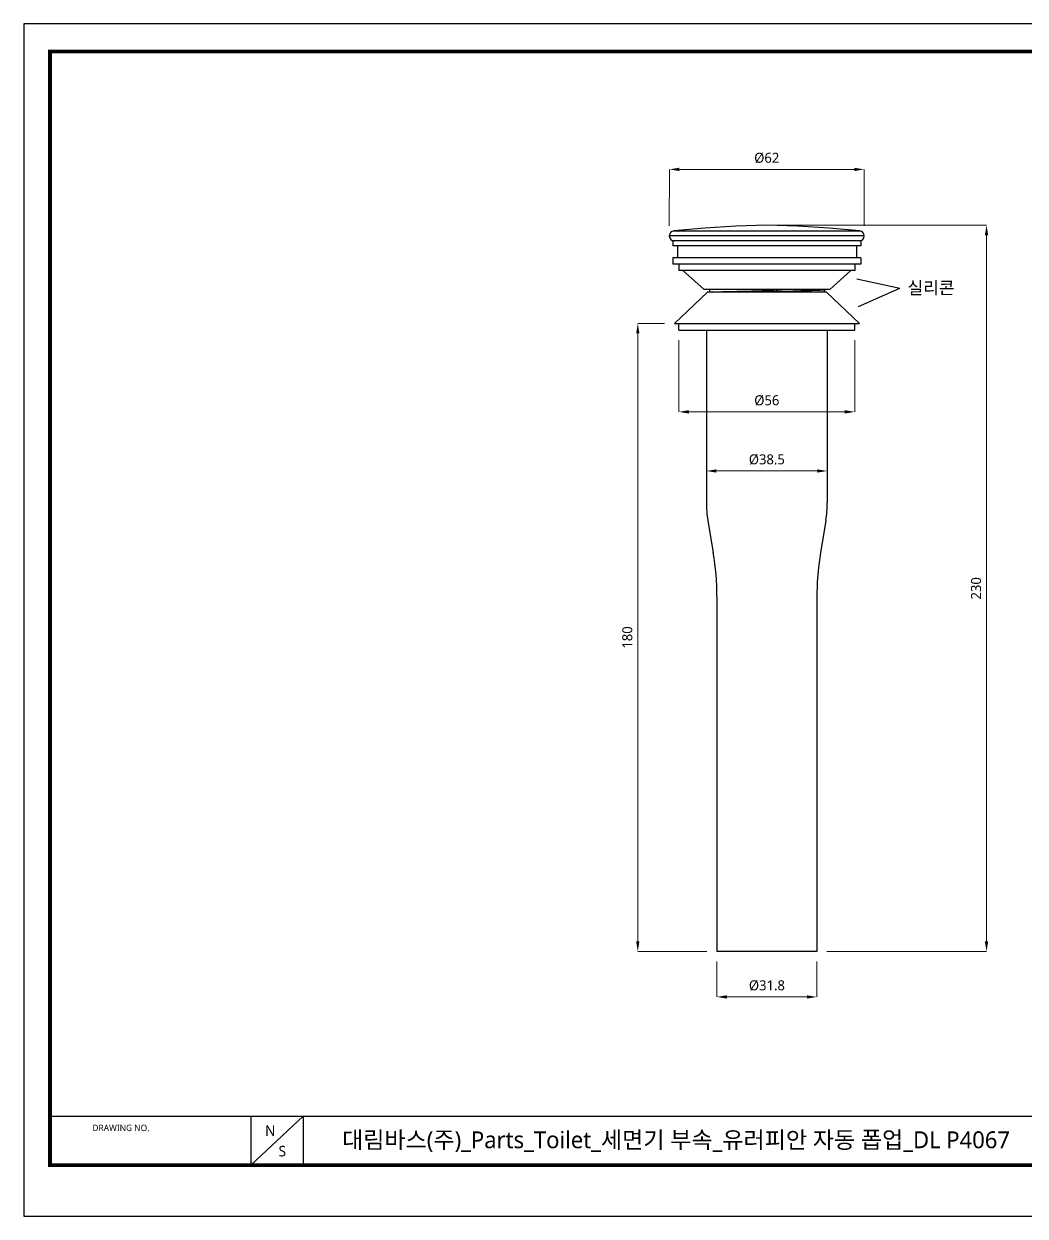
# Model space of a CAD drawing. Extents: x 0 to 651, y 0 to 477.
# Drawn here: x 0 to 400.7, y 0 to 477 of the extents above; entities that cross this region are included whole.
import ezdxf

# ---------------------------------------------------------------- set-up
doc = ezdxf.new("R2010")
doc.units = 0
doc.header["$LTSCALE"] = 10
doc.header["$MEASUREMENT"] = 0
doc.header["$PDMODE"] = 3
doc.header["$PDSIZE"] = -10
doc.layers.get('0').update_dxf_attribs({"linetype": 'CONTINUOUS'})
doc.layers.get('DEFPOINTS').update_dxf_attribs({"linetype": 'CONTINUOUS'})
doc.layers.add('PDF3_0', color=7, linetype='CONTINUOUS')
doc.layers.add('PDF3_02___PRT_ALL_AXES', color=7, linetype='CONTINUOUS')
doc.styles.add('Daelim Dimension', font='NanumGothic.ttf')
doc.dimstyles.new('DEFAULT', dxfattribs={"dimscale": 2, "dimtxt": 2, "dimasz": 2, "dimexe": 0, "dimexo": 2, "dimgap": 1, "dimtad": 1, "dimdec": 0, "dimzin": 9, "dimdsep": 46, "dimtxsty": 'Daelim Dimension', "dimcen": 0.5, "dimclrd": 5, "dimclre": 5, "dimclrt": 256, "dimadec": 1, "dimazin": 0, "dimtfac": 1, "dimtdec": 0, "dimtix": 1, "dimtmove": 0, "dimatfit": 3, "dimfxl": 0, "dimtolj": 1, "dimtzin": 1, "dimlwd": 9, "dimlwe": 9, "dimarcsym": 0})

# ---------------------------------------------------------------- blocks, each defined once
blk = doc.blocks.new('*D0')
at = {"color": 5, "linetype": 'ByBlock', "lineweight": 9, "ltscale": 0.5}
for p, q in [((258.3, 396.17), (258.31, 418.78)), ((262.31, 418.78), (332.27, 418.76)), ((336.27, 396.15), (336.27, 418.76))]:
    blk.add_line(p, q, dxfattribs=at)
at = {"color": 5, "ltscale": 0.5}
for points in [[(262.31, 419.45), (262.31, 418.11), (258.31, 418.78)], [(332.27, 419.43), (332.27, 418.1), (336.27, 418.76)]]:
    blk.add_solid(points, dxfattribs=at)
at = {"layer": 'DEFPOINTS', "color": 0, "ltscale": 0.5}
for p in [(336.27, 418.76), (258.3, 392.17), (336.27, 392.15)]:
    blk.add_point(p, dxfattribs=at)
at = {"ltscale": 0.5, "insert": (297.29, 423.33), "char_height": 4, "attachment_point": 5, "rotation": 359.9857, "style": 'Daelim Dimension'}
blk.add_mtext('\\A1;%%C62', dxfattribs=at)
blk = doc.blocks.new('*D1')
at = {"color": 5, "linetype": 'ByBlock', "lineweight": 9, "ltscale": 0.5}
for p, q in [((262.16, 350.39), (262.16, 321.77)), ((332.48, 350.39), (332.48, 321.77)), ((266.16, 321.77), (328.48, 321.77))]:
    blk.add_line(p, q, dxfattribs=at)
at = {"color": 5, "ltscale": 0.5}
for points in [[(266.16, 322.44), (266.16, 321.1), (262.16, 321.77)], [(328.48, 322.44), (328.48, 321.1), (332.48, 321.77)]]:
    blk.add_solid(points, dxfattribs=at)
at = {"layer": 'DEFPOINTS', "color": 0, "ltscale": 0.5}
for p in [(262.16, 354.39), (332.48, 354.39), (332.48, 321.77)]:
    blk.add_point(p, dxfattribs=at)
at = {"ltscale": 0.5, "insert": (297.32, 326.33), "char_height": 4, "attachment_point": 5, "style": 'Daelim Dimension'}
blk.add_mtext('\\A1;%%C56', dxfattribs=at)
blk = doc.blocks.new('*D2')
at = {"color": 5, "linetype": 'ByBlock', "lineweight": 9, "ltscale": 0.5}
for p, q in [((273.14, 299.21), (273.14, 298.12)), ((277.14, 298.12), (317.5, 298.12)), ((321.5, 299.21), (321.5, 298.12))]:
    blk.add_line(p, q, dxfattribs=at)
at = {"color": 5, "ltscale": 0.5}
for points in [[(277.14, 298.79), (277.14, 297.45), (273.14, 298.12)], [(317.5, 298.79), (317.5, 297.45), (321.5, 298.12)]]:
    blk.add_solid(points, dxfattribs=at)
at = {"layer": 'DEFPOINTS', "color": 0, "ltscale": 0.5}
for p in [(273.14, 303.21), (321.5, 303.21), (321.5, 298.12)]:
    blk.add_point(p, dxfattribs=at)
at = {"ltscale": 0.5, "insert": (297.32, 302.68), "char_height": 4, "attachment_point": 5, "style": 'Daelim Dimension'}
blk.add_mtext('\\A1;%%C38.5', dxfattribs=at)
blk = doc.blocks.new('*D3')
at = {"color": 5, "linetype": 'ByBlock', "lineweight": 9, "ltscale": 0.5}
for p, q in [((277.37, 101.89), (277.37, 87.71)), ((317.35, 101.89), (317.35, 87.71)), ((281.37, 87.71), (313.35, 87.71))]:
    blk.add_line(p, q, dxfattribs=at)
at = {"color": 5, "ltscale": 0.5}
for points in [[(281.37, 88.38), (281.37, 87.04), (277.37, 87.71)], [(313.35, 88.38), (313.35, 87.04), (317.35, 87.71)]]:
    blk.add_solid(points, dxfattribs=at)
at = {"layer": 'DEFPOINTS', "color": 0, "ltscale": 0.5}
for p in [(277.37, 105.89), (317.35, 105.89), (317.35, 87.71)]:
    blk.add_point(p, dxfattribs=at)
at = {"ltscale": 0.5, "insert": (297.36, 92.27), "char_height": 4, "attachment_point": 5, "style": 'Daelim Dimension'}
blk.add_mtext('\\A1;%%C31.8', dxfattribs=at)
blk = doc.blocks.new('*D4')
at = {"color": 5, "linetype": 'ByBlock', "lineweight": 9, "ltscale": 0.5}
for p, q in [((256.31, 357.13), (245.68, 357.13)), ((245.68, 353.13), (245.68, 109.89)), ((273.37, 105.89), (245.68, 105.89))]:
    blk.add_line(p, q, dxfattribs=at)
at = {"color": 5, "ltscale": 0.5}
for points in [[(245.01, 353.13), (246.34, 353.13), (245.68, 357.13)], [(245.01, 109.89), (246.34, 109.89), (245.68, 105.89)]]:
    blk.add_solid(points, dxfattribs=at)
at = {"layer": 'DEFPOINTS', "color": 0, "ltscale": 0.5}
for p in [(260.31, 357.13), (245.68, 105.89), (277.37, 105.89)]:
    blk.add_point(p, dxfattribs=at)
at = {"ltscale": 0.5, "insert": (241.5, 231.51), "char_height": 4, "attachment_point": 5, "rotation": 90, "style": 'Daelim Dimension'}
blk.add_mtext('\\A1;180', dxfattribs=at)
blk = doc.blocks.new('*D5')
at = {"color": 5, "linetype": 'ByBlock', "lineweight": 9, "ltscale": 0.5}
for p, q in [((301.32, 396.45), (385.23, 396.45)), ((385.23, 392.45), (385.23, 109.89)), ((321.35, 105.89), (385.23, 105.89))]:
    blk.add_line(p, q, dxfattribs=at)
at = {"color": 5, "ltscale": 0.5}
for points in [[(384.56, 392.45), (385.89, 392.45), (385.23, 396.45)], [(384.56, 109.89), (385.89, 109.89), (385.23, 105.89)]]:
    blk.add_solid(points, dxfattribs=at)
at = {"layer": 'DEFPOINTS', "color": 0, "ltscale": 0.5}
for p in [(297.32, 396.45), (317.35, 105.89), (385.23, 105.89)]:
    blk.add_point(p, dxfattribs=at)
at = {"ltscale": 0.5, "insert": (381.05, 251.17), "char_height": 4, "attachment_point": 5, "rotation": 90, "style": 'Daelim Dimension'}
blk.add_mtext('\\A1;230', dxfattribs=at)

msp = doc.modelspace()

# ---------------------------------------------------------------- linework, layer by layer
at = {"color": 5}
msp.add_line((10.47, 39.97), (534.66, 39.97), dxfattribs=at)
at = {"color": 5, "ltscale": 40}
for p, q in [((90.82, 39.97), (90.82, 20.35)), ((90.82, 39.97), (90.82, 20.35)), ((111.81, 39.97), (90.82, 20.35)), ((111.81, 39.97), (90.82, 20.35)), ((111.81, 39.97), (111.81, 20.35)), ((111.81, 39.97), (111.81, 20.35))]:
    msp.add_line(p, q, dxfattribs=at)
at = {"ltscale": 0.5}
msp.add_line((10.47, 20.42), (10.47, 20.42), dxfattribs=at)
msp.add_lwpolyline([(0, 0), (651, 0), (651, 477), (0, 477)], close=True, dxfattribs=at)
at = {"color": 5, "linetype": 'ByBlock', "lineweight": 200, "const_width": 1.5}
msp.add_lwpolyline([(10.47, 20.42), (640.47, 20.42), (640.47, 465.92), (10.47, 465.92)], close=True, dxfattribs=at)
at = {"layer": 'PDF3_0', "lineweight": -3}
for points in [[(334.48, 394.15), (322.17, 395.26), (309.78, 396.08), (297.32, 396.45), (284.93, 396.08), (272.55, 395.26), (260.16, 394.15)], [(336.27, 392.15), (258.38, 392.15)], [(260.16, 394.15), (334.48, 394.15)], [(333.3, 375.01), (350.51, 371.3)], [(274.55, 370.78), (274.18, 369.67)], [(275.29, 369.67), (275.44, 369.67), (275.59, 369.67), (275.81, 369.74), (275.96, 369.74), (276.33, 369.74), (276.7, 369.74), (277.07, 369.74), (277.44, 369.82), (277.81, 369.82), (278.18, 369.82), (278.48, 369.82), (278.85, 369.82), (279.59, 369.89), (280.33, 369.89), (281.08, 369.89), (281.74, 369.97), (282.49, 369.97), (283.23, 369.97), (283.97, 369.97), (285.38, 370.04), (286.86, 370.04), (288.27, 370.12), (289.75, 370.12), (291.16, 370.19), (292.65, 370.19), (295.47, 370.26), (298.36, 370.34)], [(286.19, 369.67), (288.35, 369.74), (290.5, 369.82), (292.65, 369.82), (294.8, 369.89), (299.1, 369.97), (301.25, 370.04), (303.4, 370.04), (305.55, 370.12), (307.71, 370.19), (308.74, 370.19), (309.86, 370.19), (310.9, 370.26), (312.01, 370.26), (313.05, 370.34), (314.16, 370.34), (315.2, 370.34), (315.79, 370.41), (316.31, 370.41), (316.83, 370.41), (317.35, 370.49), (317.94, 370.49), (318.46, 370.49), (318.68, 370.49), (318.98, 370.56), (319.28, 370.56), (319.5, 370.56), (319.65, 370.56), (319.8, 370.56), (319.95, 370.63), (320.09, 370.63), (320.17, 370.63), (320.24, 370.63), (320.32, 370.63), (320.39, 370.63), (320.46, 370.63), (320.46, 370.71), (320.54, 370.71), (320.61, 370.71)], [(298.36, 370.34), (298.36, 370.78)], [(298.36, 370.34), (303.48, 370.78)], [(320.24, 369.67), (320.61, 370.71)], [(320.61, 370.78), (320.61, 370.71)], [(320.61, 370.71), (320.61, 370.71)], [(333.97, 363.96), (350.51, 371.3)], [(273.14, 303.21), (273.14, 297.42)], [(321.5, 303.21), (321.5, 297.42)], [(273.73, 278.28), (275.88, 265.37)], [(320.91, 278.28), (318.76, 265.37)], [(318.76, 265.37), (317.94, 259.51), (317.5, 253.65), (317.35, 247.79)], [(277.37, 247.79), (277.37, 105.89)], [(317.35, 247.79), (317.35, 105.89)]]:
    msp.add_lwpolyline(points, dxfattribs=at)
for centre, radius, start, end in [((260.34, 392.18), 2.04, 96.2627, 179.5052), ((260.34, 392.18), 2.04, 180.4945, 266.4183), ((334.23, 392.18), 2.04, 273.5817, 359.5055), ((334.23, 392.18), 2.04, 0.4998, 83.7426), ((315.61, 285.37), 42.47, 179.9999, 189.5087), ((279.04, 285.37), 42.47, 350.4913, 0.0001), ((170.59, 247.83), 106.78, 0.0055, 9.5141)]:
    msp.add_arc(centre, radius, start, end, dxfattribs=at)
at = {"layer": 'PDF3_02___PRT_ALL_AXES', "lineweight": -3}
for points in [[(259.64, 390.14), (259.64, 388.14)], [(335, 390.14), (259.64, 390.14)], [(335, 388.14), (259.64, 388.14)], [(261.57, 388.14), (261.57, 383.39)], [(333.15, 388.14), (333.15, 383.39)], [(335, 390.14), (335, 388.14)], [(259.64, 383.39), (259.64, 380.87)], [(335, 383.39), (259.64, 383.39)], [(335, 383.39), (335, 380.87)], [(335, 380.87), (259.64, 380.87)], [(262.16, 380.87), (262.16, 378.35)], [(332.48, 378.35), (262.16, 378.35)], [(263.72, 378.35), (272.25, 370.78)], [(330.92, 378.35), (322.47, 370.78)], [(332.48, 380.87), (332.48, 378.35)], [(260.31, 357.13), (273.51, 369.67)], [(260.31, 357.13), (334.41, 357.13), (321.21, 369.67), (273.51, 369.67)], [(322.47, 370.78), (272.25, 370.78)], [(262.16, 354.39), (262.16, 357.13)], [(262.16, 354.39), (332.48, 354.39)], [(273.14, 354.39), (273.14, 285.33)], [(321.5, 354.39), (321.5, 285.33)], [(332.48, 354.39), (332.48, 357.13)], [(317.35, 105.89), (277.37, 105.89)]]:
    msp.add_lwpolyline(points, dxfattribs=at)

# ---------------------------------------------------------------- texts
at = {"color": 5, "ltscale": 40, "style": 'Daelim Dimension'}
msp.add_text('DRAWING NO.', height=2.569, dxfattribs=at).set_placement((27.44, 34.03))
at = {"ltscale": 0.5, "insert": (353.59, 373.9), "char_height": 5, "attachment_point": 1, "style": 'Daelim Dimension'}
msp.add_mtext_dynamic_manual_height_columns('실리콘', width=24.0177, gutter_width=1500, heights=[0], dxfattribs=at)
at = {"char_height": 4.2, "width": 5.8673, "attachment_point": 1, "style": 'Daelim Dimension'}
for s, insert in [('N', (96.53, 36.29)), ('S', (101.94, 28.11))]:
    msp.add_mtext(s, dxfattribs=dict(at, insert=insert))
at = {"color": 2, "insert": (127.34, 33.92), "char_height": 6.7566, "width": 305.0527, "attachment_point": 1, "style": 'Daelim Dimension'}
msp.add_mtext('대림바스(주)_Parts_Toilet_세면기 부속_유러피안 자동 폽업_DL P4067', dxfattribs=at)

# ---------------------------------------------------------------- dimensions: what is measured, and where the dimension line sits
at = {"ltscale": 0.5}
dim = msp.add_aligned_dim(p1=(258.3, 392.17), p2=(336.27, 392.15), distance=26.61, text='%%C62', dimstyle='DEFAULT', override={"dimdec": 1, "dimtdec": 1, "dimfxl": 1.25, "dimarcsym": 1}, dxfattribs=at)
dim.commit()
dim.dimension.update_dxf_attribs({"geometry": '*D0', "text_midpoint": (297.29, 423.33)})
for base, p1, p2, text, picture, middle in [((385.23, 105.89), (297.32, 396.45), (317.35, 105.89), '230', '*D5', (381.05, 251.17)), ((245.68, 105.89), (260.31, 357.13), (277.37, 105.89), '180', '*D4', (241.5, 231.51))]:
    dim = msp.add_linear_dim(base=base, p1=p1, p2=p2, angle=90, text=text, dimstyle='DEFAULT', override={"dimdec": 1, "dimtdec": 1, "dimfxl": 1.25, "dimarcsym": 1}, dxfattribs=at)
    dim.commit()
    dim.dimension.update_dxf_attribs({"geometry": picture, "text_midpoint": middle})
for base, p1, p2, text, picture, middle in [((332.48, 321.77), (262.16, 354.39), (332.48, 354.39), '%%C56', '*D1', (297.32, 326.33)), ((321.5, 298.12), (273.14, 303.21), (321.5, 303.21), '%%C38.5', '*D2', (297.32, 302.68)), ((317.35, 87.71), (277.37, 105.89), (317.35, 105.89), '%%C31.8', '*D3', (297.36, 92.27))]:
    dim = msp.add_linear_dim(base=base, p1=p1, p2=p2, text=text, dimstyle='DEFAULT', override={"dimdec": 1, "dimtdec": 1, "dimfxl": 1.25, "dimarcsym": 1}, dxfattribs=at)
    dim.commit()
    dim.dimension.update_dxf_attribs({"geometry": picture, "text_midpoint": middle})

doc.saveas('drawing.dxf')
